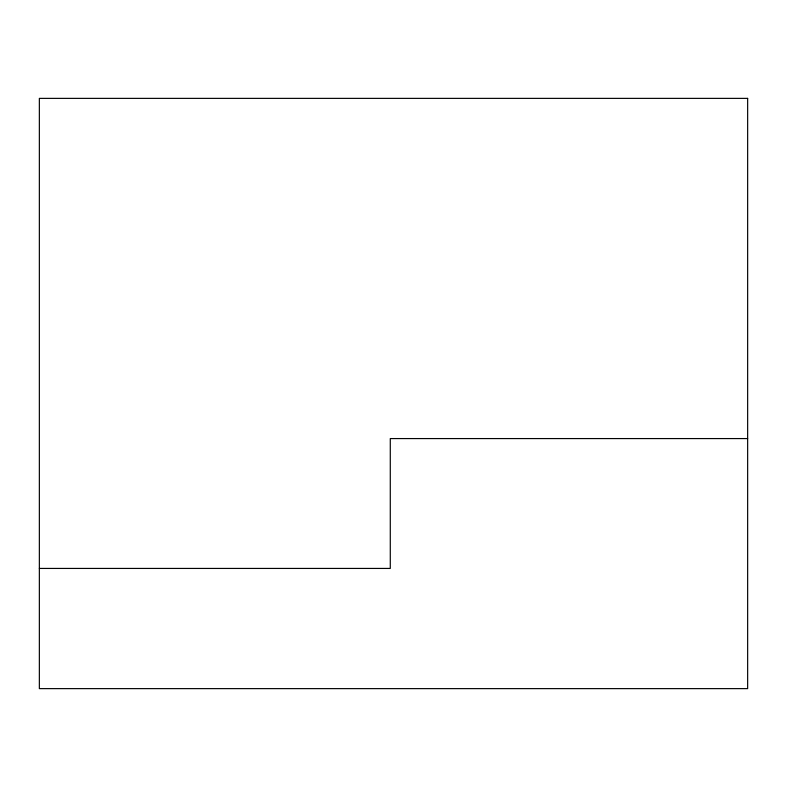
<?xml version="1.0" encoding="UTF-8"?>
<svg xmlns="http://www.w3.org/2000/svg" width="787" height="787" viewBox="0 0 787 787"><rect width="100%" height="100%" fill="white"/><g stroke="black" fill="none" stroke-linecap="round" stroke-linejoin="round"><path stroke-width="1.18" d="M747.65 438.575L390.283 438.575L390.283 568.43L39.35 568.43M747.65 98.375L39.35 98.375L39.35 688.625L747.65 688.625L747.65 98.375"/></g></svg>
